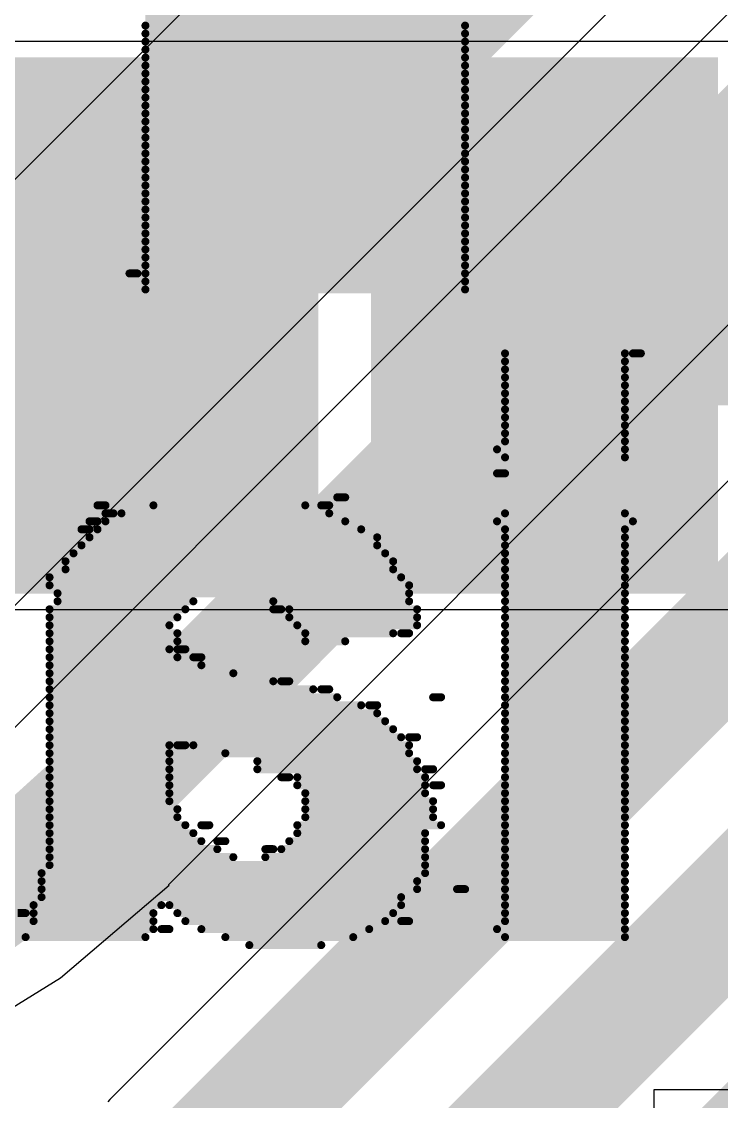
# Model space of a CAD drawing. Header units: inches. Extents: x -5 to 426, y -53 to 116.
# Drawn here: x 20.699 to 22.923, y -13.071 to -9.64 of the extents above; entities that cross this region are included whole.
import ezdxf

# ---------------------------------------------------------------- set-up
doc = ezdxf.new("R2010")
doc.units = ezdxf.units.IN
for name, color, linetype in [('Board Outline', 216, 'Continuous'), ('Bottom Layer', 5, 'Continuous'), ('Bottom Overlay', 54, 'Continuous'), ('Top Layer', 1, 'Continuous'), ('Top Paste', 8, 'Continuous'), ('Top Solder', 216, 'Continuous')]:
    doc.layers.add(name, color=color, linetype=linetype)

# ---------------------------------------------------------------- blocks, each defined once
blk = doc.blocks.new('38_SMD_M______23')
at = {"layer": 'Top Layer'}
for points in [[(8, -5.91), (9.5, -5.91), (9.5, -6.81), (8, -6.81)], [(8, -7.18), (9.5, -7.18), (9.5, -8.08), (8, -8.08)]]:
    blk.add_hatch(color=1, dxfattribs=at).paths.add_polyline_path(points)
at = {"layer": 'Top Paste'}
for points in [[(8, -5.91), (9.5, -5.91), (9.5, -6.81), (8, -6.81)], [(8, -7.18), (9.5, -7.18), (9.5, -8.08), (8, -8.08)]]:
    blk.add_hatch(color=8, dxfattribs=at).paths.add_polyline_path(points)
at = {"layer": 'Top Solder'}
for points in [[(7.8984, -5.8084), (9.6016, -5.8084), (9.6016, -6.9116), (7.8984, -6.9116)], [(7.8984, -7.0784), (9.6016, -7.0784), (9.6016, -8.1816), (7.8984, -8.1816)]]:
    blk.add_hatch(color=216, dxfattribs=at).paths.add_polyline_path(points)

msp = doc.modelspace()

# ---------------------------------------------------------------- linework, layer by layer
at = {"layer": 'Board Outline', "const_width": 0.254}
msp.add_lwpolyline([(49.7725, 6.3481, -1.144567), (-0.2979, -38.4414)], format="xyb", dxfattribs=at)
at = {"layer": 'Bottom Layer'}
for p, q in [((28.8219, -3.7373), (20.6714, -11.8878)), ((20.6395, -11.534), (28.2915, -3.8821)), ((29.8821, -4.1615), (20.9794, -13.0642)), ((21.1658, -12.3823), (29.3173, -4.2308)), ((22.4817, -8.3368), (19.962, -10.8565)), ((21.1674, -12.3838), (21.1658, -12.3823)), ((20.8223, -12.6785), (21.1674, -12.3838)), ((20.4354, -12.9156), (20.8223, -12.6785)), ((20.9786, -13.065), (20.9723, -13.0719)), ((20.9788, -13.0649), (20.9786, -13.065)), ((20.9791, -13.0647), (20.9788, -13.0649)), ((20.9788, -13.0649), (20.9788, -13.0649)), ((20.9794, -13.0642), (20.9791, -13.0647))]:
    msp.add_line(p, q, dxfattribs=at)
for points, const_width in [([(20.3008, -11.1952), (27.9527, -3.5433)], 0.635), ([(20.9186, -12.135), (29.1589, -3.8947)], 0.381), ([(21.2267, -13.3114), (30.3345, -4.2036)], 0.381), ([(20.0917, -15.3242), (30.4822, -4.9336)], 0.381), ([(19.8879, -16.3343), (30.3798, -5.8424)], 0.381)]:
    msp.add_lwpolyline(points, dxfattribs=dict(at, const_width=const_width))
at = {"layer": 'Bottom Layer', "const_width": 0.381}
msp.add_lwpolyline([(20.9186, -12.135, -0.198912), (19.1226, -12.879)], format="xyb", dxfattribs=at)
at = {"layer": 'Bottom Layer', "const_width": 0.1905}
msp.add_lwpolyline([(20.8234, -12.135, 1), (21.0139, -12.135, 1)], format="xyb", close=True, dxfattribs=at)
msp.add_lwpolyline([(20.8234, -12.135, 1), (21.0139, -12.135, 1)], format="xyb", close=True, dxfattribs=at)
at = {"layer": 'Bottom Overlay', "const_width": 0.0254}
for points in [[(21.0923, -9.6278), (22.1083, -9.6278)], [(21.0923, -9.6532), (22.1083, -9.6532)], [(21.0923, -9.6786), (22.1083, -9.6786)], [(21.0923, -9.704), (22.1083, -9.704)], [(21.0923, -9.7294), (22.1083, -9.7294)], [(21.0923, -9.7548), (22.1083, -9.7548)], [(21.0923, -9.7802), (22.1083, -9.7802)], [(21.0923, -9.8056), (22.1083, -9.8056)], [(21.0923, -9.831), (22.1083, -9.831)], [(21.0923, -9.8564), (22.1083, -9.8564)], [(21.0923, -9.8818), (22.1083, -9.8818)], [(21.0923, -9.9072), (22.1083, -9.9072)], [(21.0923, -9.9326), (22.1083, -9.9326)], [(21.0923, -9.958), (22.1083, -9.958)], [(21.0923, -9.9834), (22.1083, -9.9834)], [(21.0923, -10.0088), (22.1083, -10.0088)], [(21.0923, -10.0342), (22.1083, -10.0342)], [(21.0923, -10.0596), (22.1083, -10.0596)], [(21.0923, -10.085), (22.1083, -10.085)], [(21.0923, -10.1104), (22.1083, -10.1104)], [(21.0923, -10.1358), (22.1083, -10.1358)], [(21.0923, -10.1612), (22.1083, -10.1612)], [(21.0923, -10.1866), (22.1083, -10.1866)], [(21.0923, -10.212), (22.1083, -10.212)], [(21.0923, -10.2374), (22.1083, -10.2374)], [(21.0923, -10.2628), (22.1083, -10.2628)], [(21.0923, -10.2882), (22.1083, -10.2882)], [(21.0923, -10.3136), (22.1083, -10.3136)], [(21.0923, -10.339), (22.1083, -10.339)], [(21.0923, -10.3644), (22.1083, -10.3644)], [(21.0923, -10.3898), (22.1083, -10.3898)], [(21.0923, -10.4152), (22.1083, -10.4152)], [(21.0415, -10.4406), (21.0669, -10.4406)], [(21.0923, -10.4406), (22.1083, -10.4406)], [(21.0923, -10.466), (22.1083, -10.466)], [(21.0923, -10.4914), (22.1083, -10.4914)], [(22.2353, -10.6946), (22.6163, -10.6946)], [(22.6417, -10.6946), (22.6671, -10.6946)], [(22.2353, -10.72), (22.6163, -10.72)], [(22.2353, -10.7454), (22.6163, -10.7454)], [(22.2353, -10.7708), (22.6163, -10.7708)], [(22.2353, -10.7962), (22.6163, -10.7962)], [(22.2353, -10.8216), (22.6163, -10.8216)], [(22.2353, -10.847), (22.6163, -10.847)], [(22.2353, -10.8724), (22.6163, -10.8724)], [(22.2353, -10.8978), (22.6163, -10.8978)], [(22.2353, -10.9232), (22.6163, -10.9232)], [(22.2353, -10.9486), (22.6163, -10.9486)], [(22.2353, -10.974), (22.6163, -10.974)], [(22.2099, -10.9994), (22.6163, -10.9994)], [(22.2353, -11.0248), (22.6163, -11.0248)], [(22.2099, -11.0756), (22.2353, -11.0756)], [(21.7019, -11.1518), (21.7273, -11.1518)], [(20.9399, -11.1772), (20.9653, -11.1772)], [(21.1177, -11.1772), (21.6003, -11.1772)], [(21.6511, -11.1772), (21.6765, -11.1772)], [(20.9145, -11.228), (20.9399, -11.228)], [(20.9653, -11.2026), (20.9907, -11.2026)], [(20.9653, -11.228), (21.7273, -11.228)], [(21.0161, -11.2026), (21.6765, -11.2026)], [(22.2099, -11.228), (22.6417, -11.228)], [(22.2353, -11.2026), (22.6163, -11.2026)], [(20.8891, -11.2534), (20.9145, -11.2534)], [(20.9399, -11.2534), (21.7781, -11.2534)], [(22.2353, -11.2534), (22.6163, -11.2534)], [(20.9145, -11.2788), (21.8289, -11.2788)], [(22.2353, -11.2788), (22.6163, -11.2788)], [(20.8637, -11.3296), (21.8543, -11.3296)], [(20.8891, -11.3042), (21.8289, -11.3042)], [(22.2353, -11.3042), (22.6163, -11.3042)], [(22.2353, -11.3296), (22.6163, -11.3296)], [(20.8383, -11.355), (21.8797, -11.355)], [(22.2353, -11.355), (22.6163, -11.355)], [(20.8383, -11.3804), (21.8797, -11.3804)], [(22.2353, -11.3804), (22.6163, -11.3804)], [(20.7875, -11.4058), (21.9051, -11.4058)], [(20.7875, -11.4312), (21.9305, -11.4312)], [(22.2353, -11.4058), (22.6163, -11.4058)], [(22.2353, -11.4312), (22.6163, -11.4312)], [(20.8129, -11.4566), (21.9305, -11.4566)], [(22.2353, -11.4566), (22.6163, -11.4566)], [(20.8129, -11.482), (21.2447, -11.482)], [(21.4987, -11.482), (21.9305, -11.482)], [(22.2353, -11.482), (22.6163, -11.482)], [(20.7875, -11.5074), (21.2193, -11.5074)], [(20.7875, -11.5328), (21.1939, -11.5328)], [(21.4987, -11.5074), (21.5241, -11.5074)], [(21.5495, -11.5074), (21.9559, -11.5074)], [(21.5495, -11.5328), (21.9559, -11.5328)], [(22.2353, -11.5074), (22.6163, -11.5074)], [(22.2353, -11.5328), (22.6163, -11.5328)], [(20.7875, -11.5582), (21.1685, -11.5582)], [(21.5749, -11.5582), (21.9559, -11.5582)], [(22.2353, -11.5582), (22.6163, -11.5582)], [(20.7875, -11.5836), (21.1939, -11.5836)], [(21.6003, -11.5836), (21.8797, -11.5836)], [(21.9051, -11.5836), (21.9305, -11.5836)], [(22.2353, -11.5836), (22.6163, -11.5836)], [(20.7875, -11.609), (21.1939, -11.609)], [(20.7875, -11.6344), (21.1685, -11.6344)], [(21.1939, -11.6344), (21.2193, -11.6344)], [(21.6003, -11.609), (21.7273, -11.609)], [(22.2353, -11.609), (22.6163, -11.609)], [(22.2353, -11.6344), (22.6163, -11.6344)], [(20.7875, -11.6598), (21.1939, -11.6598)], [(21.2447, -11.6598), (21.2701, -11.6598)], [(22.2353, -11.6598), (22.6163, -11.6598)], [(20.7875, -11.6852), (21.2701, -11.6852)], [(22.2353, -11.6852), (22.6163, -11.6852)], [(20.7875, -11.7106), (21.3717, -11.7106)], [(20.7875, -11.736), (21.4987, -11.736)], [(21.5241, -11.736), (21.5495, -11.736)], [(22.2353, -11.7106), (22.6163, -11.7106)], [(22.2353, -11.736), (22.6163, -11.736)], [(20.7875, -11.7614), (21.6257, -11.7614)], [(21.6511, -11.7614), (21.6765, -11.7614)], [(22.2353, -11.7614), (22.6163, -11.7614)], [(20.7875, -11.7868), (21.7019, -11.7868)], [(20.7875, -11.8122), (21.7781, -11.8122)], [(21.8035, -11.8122), (21.8289, -11.8122)], [(22.0067, -11.7868), (22.0321, -11.7868)], [(22.2353, -11.7868), (22.6163, -11.7868)], [(22.2353, -11.8122), (22.6163, -11.8122)], [(20.7875, -11.8376), (21.8289, -11.8376)], [(22.2353, -11.8376), (22.6163, -11.8376)], [(20.7875, -11.863), (21.8543, -11.863)], [(22.2353, -11.863), (22.6163, -11.863)], [(20.7875, -11.8884), (21.8797, -11.8884)], [(20.7875, -11.9138), (21.9051, -11.9138)], [(21.9305, -11.9138), (21.9559, -11.9138)], [(22.2353, -11.8884), (22.6163, -11.8884)], [(22.2353, -11.9138), (22.6163, -11.9138)], [(20.7875, -11.9392), (21.1685, -11.9392)], [(21.1939, -11.9392), (21.2193, -11.9392)], [(21.2447, -11.9392), (21.9305, -11.9392)], [(22.2353, -11.9392), (22.6163, -11.9392)], [(20.7875, -11.9646), (21.1685, -11.9646)], [(21.3463, -11.9646), (21.9305, -11.9646)], [(22.2353, -11.9646), (22.6163, -11.9646)], [(20.7875, -11.99), (21.1685, -11.99)], [(20.7875, -12.0154), (21.1685, -12.0154)], [(21.4479, -11.99), (21.9559, -11.99)], [(21.4479, -12.0154), (21.9559, -12.0154)], [(21.9813, -12.0154), (22.0067, -12.0154)], [(22.2353, -11.99), (22.6163, -11.99)], [(22.2353, -12.0154), (22.6163, -12.0154)], [(20.7875, -12.0408), (21.1685, -12.0408)], [(21.5241, -12.0408), (21.5495, -12.0408)], [(21.5749, -12.0408), (21.9813, -12.0408)], [(22.2353, -12.0408), (22.6163, -12.0408)], [(20.7875, -12.0662), (21.1685, -12.0662)], [(21.5749, -12.0662), (21.9813, -12.0662)], [(22.0067, -12.0662), (22.0321, -12.0662)], [(22.2353, -12.0662), (22.6163, -12.0662)], [(20.7875, -12.0916), (21.1685, -12.0916)], [(20.7875, -12.117), (21.1685, -12.117)], [(21.6003, -12.0916), (21.9813, -12.0916)], [(21.6003, -12.117), (22.0067, -12.117)], [(22.2353, -12.0916), (22.6163, -12.0916)], [(22.2353, -12.117), (22.6163, -12.117)], [(20.7875, -12.1424), (21.1939, -12.1424)], [(21.6003, -12.1424), (22.0067, -12.1424)], [(22.2353, -12.1424), (22.6163, -12.1424)], [(20.7875, -12.1678), (21.1939, -12.1678)], [(21.6003, -12.1678), (22.0067, -12.1678)], [(22.2353, -12.1678), (22.6163, -12.1678)], [(20.7875, -12.1932), (21.2193, -12.1932)], [(20.7875, -12.2186), (21.2447, -12.2186)], [(21.2701, -12.1932), (21.2955, -12.1932)], [(21.5749, -12.1932), (22.0321, -12.1932)], [(21.5749, -12.2186), (21.9813, -12.2186)], [(22.2353, -12.1932), (22.6163, -12.1932)], [(22.2353, -12.2186), (22.6163, -12.2186)], [(20.7875, -12.244), (21.2701, -12.244)], [(21.3209, -12.244), (21.3463, -12.244)], [(21.5495, -12.244), (21.9813, -12.244)], [(22.2353, -12.244), (22.6163, -12.244)], [(20.7875, -12.2694), (21.3209, -12.2694)], [(21.4733, -12.2694), (21.4987, -12.2694)], [(21.5241, -12.2694), (21.9813, -12.2694)], [(22.2353, -12.2694), (22.6163, -12.2694)], [(20.7875, -12.2948), (21.3717, -12.2948)], [(20.7875, -12.3202), (21.9813, -12.3202)], [(21.4733, -12.2948), (21.9813, -12.2948)], [(22.2353, -12.2948), (22.6163, -12.2948)], [(22.2353, -12.3202), (22.6163, -12.3202)], [(20.7621, -12.3456), (21.9813, -12.3456)], [(22.2353, -12.3456), (22.6163, -12.3456)], [(20.7621, -12.371), (21.9559, -12.371)], [(22.2353, -12.371), (22.6163, -12.371)], [(20.7621, -12.3964), (21.9559, -12.3964)], [(20.7621, -12.4218), (21.9051, -12.4218)], [(22.0829, -12.3964), (22.1083, -12.3964)], [(22.2353, -12.3964), (22.6163, -12.3964)], [(22.2353, -12.4218), (22.6163, -12.4218)], [(20.7367, -12.4472), (21.1431, -12.4472)], [(21.1685, -12.4472), (21.9051, -12.4472)], [(22.2353, -12.4472), (22.6163, -12.4472)], [(20.6859, -12.4726), (20.7113, -12.4726)], [(20.7367, -12.4726), (21.1177, -12.4726)], [(20.7367, -12.498), (21.1177, -12.498)], [(21.1939, -12.4726), (21.8797, -12.4726)], [(21.2193, -12.498), (21.8543, -12.498)], [(21.9051, -12.498), (21.9305, -12.498)], [(22.2353, -12.4726), (22.6163, -12.4726)], [(22.2353, -12.498), (22.6163, -12.498)], [(20.6859, -12.5234), (21.1177, -12.5234)], [(21.1431, -12.5234), (21.1685, -12.5234)], [(21.2701, -12.5234), (21.8035, -12.5234)], [(22.2099, -12.5234), (22.6163, -12.5234)], [(20.7113, -12.5488), (21.0923, -12.5488)], [(21.3463, -12.5488), (21.7527, -12.5488)], [(22.2353, -12.5488), (22.6163, -12.5488)], [(21.4225, -12.5742), (21.6511, -12.5742)]]:
    msp.add_lwpolyline(points, dxfattribs=at)
at = {"layer": 'Bottom Overlay', "const_width": 0.0127}
for points in [[(21.0859, -9.6532, 1), (21.0986, -9.6532, 1)], [(21.0859, -9.6786, 1), (21.0986, -9.6786, 1)], [(22.1019, -9.6532, 1), (22.1146, -9.6532, 1)], [(22.1019, -9.6786, 1), (22.1146, -9.6786, 1)], [(21.0859, -9.704, 1), (21.0986, -9.704, 1)], [(22.1019, -9.704, 1), (22.1146, -9.704, 1)], [(21.0859, -9.7294, 1), (21.0986, -9.7294, 1)], [(22.1019, -9.7294, 1), (22.1146, -9.7294, 1)], [(21.0859, -9.7548, 1), (21.0986, -9.7548, 1)], [(21.0859, -9.7802, 1), (21.0986, -9.7802, 1)], [(22.1019, -9.7548, 1), (22.1146, -9.7548, 1)], [(22.1019, -9.7802, 1), (22.1146, -9.7802, 1)], [(21.0859, -9.8056, 1), (21.0986, -9.8056, 1)], [(22.1019, -9.8056, 1), (22.1146, -9.8056, 1)], [(21.0859, -9.831, 1), (21.0986, -9.831, 1)], [(21.0859, -9.8564, 1), (21.0986, -9.8564, 1)], [(22.1019, -9.831, 1), (22.1146, -9.831, 1)], [(22.1019, -9.8564, 1), (22.1146, -9.8564, 1)], [(21.0859, -9.8818, 1), (21.0986, -9.8818, 1)], [(22.1019, -9.8818, 1), (22.1146, -9.8818, 1)], [(21.0859, -9.9072, 1), (21.0986, -9.9072, 1)], [(22.1019, -9.9072, 1), (22.1146, -9.9072, 1)], [(21.0859, -9.9326, 1), (21.0986, -9.9326, 1)], [(21.0859, -9.958, 1), (21.0986, -9.958, 1)], [(22.1019, -9.9326, 1), (22.1146, -9.9326, 1)], [(22.1019, -9.958, 1), (22.1146, -9.958, 1)], [(21.0859, -9.9834, 1), (21.0986, -9.9834, 1)], [(22.1019, -9.9834, 1), (22.1146, -9.9834, 1)], [(21.0859, -10.0088, 1), (21.0986, -10.0088, 1)], [(22.1019, -10.0088, 1), (22.1146, -10.0088, 1)], [(21.0859, -10.0342, 1), (21.0986, -10.0342, 1)], [(21.0859, -10.0596, 1), (21.0986, -10.0596, 1)], [(22.1019, -10.0342, 1), (22.1146, -10.0342, 1)], [(22.1019, -10.0596, 1), (22.1146, -10.0596, 1)], [(21.0859, -10.085, 1), (21.0986, -10.085, 1)], [(22.1019, -10.085, 1), (22.1146, -10.085, 1)], [(21.0859, -10.1104, 1), (21.0986, -10.1104, 1)], [(22.1019, -10.1104, 1), (22.1146, -10.1104, 1)], [(21.0859, -10.1358, 1), (21.0986, -10.1358, 1)], [(21.0859, -10.1612, 1), (21.0986, -10.1612, 1)], [(22.1019, -10.1358, 1), (22.1146, -10.1358, 1)], [(22.1019, -10.1612, 1), (22.1146, -10.1612, 1)], [(21.0859, -10.1866, 1), (21.0986, -10.1866, 1)], [(22.1019, -10.1866, 1), (22.1146, -10.1866, 1)], [(21.0859, -10.212, 1), (21.0986, -10.212, 1)], [(22.1019, -10.212, 1), (22.1146, -10.212, 1)], [(21.0859, -10.2374, 1), (21.0986, -10.2374, 1)], [(21.0859, -10.2628, 1), (21.0986, -10.2628, 1)], [(22.1019, -10.2374, 1), (22.1146, -10.2374, 1)], [(22.1019, -10.2628, 1), (22.1146, -10.2628, 1)], [(21.0859, -10.2882, 1), (21.0986, -10.2882, 1)], [(22.1019, -10.2882, 1), (22.1146, -10.2882, 1)], [(21.0859, -10.3136, 1), (21.0986, -10.3136, 1)], [(22.1019, -10.3136, 1), (22.1146, -10.3136, 1)], [(21.0859, -10.339, 1), (21.0986, -10.339, 1)], [(21.0859, -10.3644, 1), (21.0986, -10.3644, 1)], [(22.1019, -10.339, 1), (22.1146, -10.339, 1)], [(22.1019, -10.3644, 1), (22.1146, -10.3644, 1)], [(21.0859, -10.3898, 1), (21.0986, -10.3898, 1)], [(22.1019, -10.3898, 1), (22.1146, -10.3898, 1)], [(21.0859, -10.4152, 1), (21.0986, -10.4152, 1)], [(22.1019, -10.4152, 1), (22.1146, -10.4152, 1)], [(21.0351, -10.4406, 1), (21.0478, -10.4406, 1)], [(21.0605, -10.4406, 1), (21.0732, -10.4406, 1)], [(21.0859, -10.4406, 1), (21.0986, -10.4406, 1)], [(21.0859, -10.466, 1), (21.0986, -10.466, 1)], [(22.1019, -10.4406, 1), (22.1146, -10.4406, 1)], [(22.1019, -10.466, 1), (22.1146, -10.466, 1)], [(21.0859, -10.4914, 1), (21.0986, -10.4914, 1)], [(22.1019, -10.4914, 1), (22.1146, -10.4914, 1)], [(22.2289, -10.6946, 1), (22.2416, -10.6946, 1)], [(22.6099, -10.6946, 1), (22.6226, -10.6946, 1)], [(22.6353, -10.6946, 1), (22.648, -10.6946, 1)], [(22.6607, -10.6946, 1), (22.6734, -10.6946, 1)], [(22.2289, -10.72, 1), (22.2416, -10.72, 1)], [(22.2289, -10.7454, 1), (22.2416, -10.7454, 1)], [(22.6099, -10.72, 1), (22.6226, -10.72, 1)], [(22.6099, -10.7454, 1), (22.6226, -10.7454, 1)], [(22.2289, -10.7708, 1), (22.2416, -10.7708, 1)], [(22.6099, -10.7708, 1), (22.6226, -10.7708, 1)], [(22.2289, -10.7962, 1), (22.2416, -10.7962, 1)], [(22.6099, -10.7962, 1), (22.6226, -10.7962, 1)], [(22.2289, -10.8216, 1), (22.2416, -10.8216, 1)], [(22.2289, -10.847, 1), (22.2416, -10.847, 1)], [(22.6099, -10.8216, 1), (22.6226, -10.8216, 1)], [(22.6099, -10.847, 1), (22.6226, -10.847, 1)], [(22.2289, -10.8724, 1), (22.2416, -10.8724, 1)], [(22.6099, -10.8724, 1), (22.6226, -10.8724, 1)], [(22.2289, -10.8978, 1), (22.2416, -10.8978, 1)], [(22.6099, -10.8978, 1), (22.6226, -10.8978, 1)], [(22.2289, -10.9232, 1), (22.2416, -10.9232, 1)], [(22.2289, -10.9486, 1), (22.2416, -10.9486, 1)], [(22.6099, -10.9232, 1), (22.6226, -10.9232, 1)], [(22.6099, -10.9486, 1), (22.6226, -10.9486, 1)], [(22.2289, -10.974, 1), (22.2416, -10.974, 1)], [(22.6099, -10.974, 1), (22.6226, -10.974, 1)], [(22.2035, -10.9994, 1), (22.2162, -10.9994, 1)], [(22.6099, -10.9994, 1), (22.6226, -10.9994, 1)], [(22.2289, -11.0248, 1), (22.2416, -11.0248, 1)], [(22.6099, -11.0248, 1), (22.6226, -11.0248, 1)], [(22.2035, -11.0756, 1), (22.2162, -11.0756, 1)], [(22.2289, -11.0756, 1), (22.2416, -11.0756, 1)], [(21.6955, -11.1518, 1), (21.7082, -11.1518, 1)], [(21.7209, -11.1518, 1), (21.7336, -11.1518, 1)], [(20.9335, -11.1772, 1), (20.9462, -11.1772, 1)], [(20.9589, -11.1772, 1), (20.9716, -11.1772, 1)], [(21.1113, -11.1772, 1), (21.124, -11.1772, 1)], [(21.5939, -11.1772, 1), (21.6066, -11.1772, 1)], [(21.6447, -11.1772, 1), (21.6574, -11.1772, 1)], [(21.6701, -11.1772, 1), (21.6828, -11.1772, 1)], [(20.9081, -11.228, 1), (20.9208, -11.228, 1)], [(20.9335, -11.228, 1), (20.9462, -11.228, 1)], [(20.9589, -11.2026, 1), (20.9716, -11.2026, 1)], [(20.9589, -11.228, 1), (20.9716, -11.228, 1)], [(20.9843, -11.2026, 1), (20.997, -11.2026, 1)], [(21.0097, -11.2026, 1), (21.0224, -11.2026, 1)], [(21.6701, -11.2026, 1), (21.6828, -11.2026, 1)], [(21.7209, -11.228, 1), (21.7336, -11.228, 1)], [(22.2035, -11.228, 1), (22.2162, -11.228, 1)], [(22.2289, -11.2026, 1), (22.2416, -11.2026, 1)], [(22.6099, -11.2026, 1), (22.6226, -11.2026, 1)], [(22.6353, -11.228, 1), (22.648, -11.228, 1)], [(20.8827, -11.2534, 1), (20.8954, -11.2534, 1)], [(20.9081, -11.2534, 1), (20.9208, -11.2534, 1)], [(20.9335, -11.2534, 1), (20.9462, -11.2534, 1)], [(21.7717, -11.2534, 1), (21.7844, -11.2534, 1)], [(22.2289, -11.2534, 1), (22.2416, -11.2534, 1)], [(22.6099, -11.2534, 1), (22.6226, -11.2534, 1)], [(20.9081, -11.2788, 1), (20.9208, -11.2788, 1)], [(21.8225, -11.2788, 1), (21.8352, -11.2788, 1)], [(22.2289, -11.2788, 1), (22.2416, -11.2788, 1)], [(22.6099, -11.2788, 1), (22.6226, -11.2788, 1)], [(20.8573, -11.3296, 1), (20.87, -11.3296, 1)], [(20.8827, -11.3042, 1), (20.8954, -11.3042, 1)], [(21.8225, -11.3042, 1), (21.8352, -11.3042, 1)], [(21.8479, -11.3296, 1), (21.8606, -11.3296, 1)], [(22.2289, -11.3042, 1), (22.2416, -11.3042, 1)], [(22.2289, -11.3296, 1), (22.2416, -11.3296, 1)], [(22.6099, -11.3042, 1), (22.6226, -11.3042, 1)], [(22.6099, -11.3296, 1), (22.6226, -11.3296, 1)], [(20.8319, -11.355, 1), (20.8446, -11.355, 1)], [(21.8733, -11.355, 1), (21.886, -11.355, 1)], [(22.2289, -11.355, 1), (22.2416, -11.355, 1)], [(22.6099, -11.355, 1), (22.6226, -11.355, 1)], [(20.8319, -11.3804, 1), (20.8446, -11.3804, 1)], [(21.8733, -11.3804, 1), (21.886, -11.3804, 1)], [(22.2289, -11.3804, 1), (22.2416, -11.3804, 1)], [(22.6099, -11.3804, 1), (22.6226, -11.3804, 1)], [(20.7811, -11.4058, 1), (20.7938, -11.4058, 1)], [(20.7811, -11.4312, 1), (20.7938, -11.4312, 1)], [(21.8987, -11.4058, 1), (21.9114, -11.4058, 1)], [(21.9241, -11.4312, 1), (21.9368, -11.4312, 1)], [(22.2289, -11.4058, 1), (22.2416, -11.4058, 1)], [(22.2289, -11.4312, 1), (22.2416, -11.4312, 1)], [(22.6099, -11.4058, 1), (22.6226, -11.4058, 1)], [(22.6099, -11.4312, 1), (22.6226, -11.4312, 1)], [(20.8065, -11.4566, 1), (20.8192, -11.4566, 1)], [(21.9241, -11.4566, 1), (21.9368, -11.4566, 1)], [(22.2289, -11.4566, 1), (22.2416, -11.4566, 1)], [(22.6099, -11.4566, 1), (22.6226, -11.4566, 1)], [(20.8065, -11.482, 1), (20.8192, -11.482, 1)], [(21.2383, -11.482, 1), (21.251, -11.482, 1)], [(21.4923, -11.482, 1), (21.505, -11.482, 1)], [(21.9241, -11.482, 1), (21.9368, -11.482, 1)], [(22.2289, -11.482, 1), (22.2416, -11.482, 1)], [(22.6099, -11.482, 1), (22.6226, -11.482, 1)], [(20.7811, -11.5074, 1), (20.7938, -11.5074, 1)], [(20.7811, -11.5328, 1), (20.7938, -11.5328, 1)], [(21.1875, -11.5328, 1), (21.2002, -11.5328, 1)], [(21.2129, -11.5074, 1), (21.2256, -11.5074, 1)], [(21.4923, -11.5074, 1), (21.505, -11.5074, 1)], [(21.5177, -11.5074, 1), (21.5304, -11.5074, 1)], [(21.5431, -11.5074, 1), (21.5558, -11.5074, 1)], [(21.5431, -11.5328, 1), (21.5558, -11.5328, 1)], [(21.9495, -11.5074, 1), (21.9622, -11.5074, 1)], [(21.9495, -11.5328, 1), (21.9622, -11.5328, 1)], [(22.2289, -11.5074, 1), (22.2416, -11.5074, 1)], [(22.2289, -11.5328, 1), (22.2416, -11.5328, 1)], [(22.6099, -11.5074, 1), (22.6226, -11.5074, 1)], [(22.6099, -11.5328, 1), (22.6226, -11.5328, 1)], [(20.7811, -11.5582, 1), (20.7938, -11.5582, 1)], [(21.1621, -11.5582, 1), (21.1748, -11.5582, 1)], [(21.5685, -11.5582, 1), (21.5812, -11.5582, 1)], [(21.9495, -11.5582, 1), (21.9622, -11.5582, 1)], [(22.2289, -11.5582, 1), (22.2416, -11.5582, 1)], [(22.6099, -11.5582, 1), (22.6226, -11.5582, 1)], [(20.7811, -11.5836, 1), (20.7938, -11.5836, 1)], [(21.1875, -11.5836, 1), (21.2002, -11.5836, 1)], [(21.5939, -11.5836, 1), (21.6066, -11.5836, 1)], [(21.8733, -11.5836, 1), (21.886, -11.5836, 1)], [(21.8987, -11.5836, 1), (21.9114, -11.5836, 1)], [(21.9241, -11.5836, 1), (21.9368, -11.5836, 1)], [(22.2289, -11.5836, 1), (22.2416, -11.5836, 1)], [(22.6099, -11.5836, 1), (22.6226, -11.5836, 1)], [(20.7811, -11.609, 1), (20.7938, -11.609, 1)], [(20.7811, -11.6344, 1), (20.7938, -11.6344, 1)], [(21.1621, -11.6344, 1), (21.1748, -11.6344, 1)], [(21.1875, -11.609, 1), (21.2002, -11.609, 1)], [(21.1875, -11.6344, 1), (21.2002, -11.6344, 1)], [(21.2129, -11.6344, 1), (21.2256, -11.6344, 1)], [(21.5939, -11.609, 1), (21.6066, -11.609, 1)], [(21.7209, -11.609, 1), (21.7336, -11.609, 1)], [(22.2289, -11.609, 1), (22.2416, -11.609, 1)], [(22.2289, -11.6344, 1), (22.2416, -11.6344, 1)], [(22.6099, -11.609, 1), (22.6226, -11.609, 1)], [(22.6099, -11.6344, 1), (22.6226, -11.6344, 1)], [(20.7811, -11.6598, 1), (20.7938, -11.6598, 1)], [(21.1875, -11.6598, 1), (21.2002, -11.6598, 1)], [(21.2383, -11.6598, 1), (21.251, -11.6598, 1)], [(21.2637, -11.6598, 1), (21.2764, -11.6598, 1)], [(22.2289, -11.6598, 1), (22.2416, -11.6598, 1)], [(22.6099, -11.6598, 1), (22.6226, -11.6598, 1)], [(20.7811, -11.6852, 1), (20.7938, -11.6852, 1)], [(21.2637, -11.6852, 1), (21.2764, -11.6852, 1)], [(22.2289, -11.6852, 1), (22.2416, -11.6852, 1)], [(22.6099, -11.6852, 1), (22.6226, -11.6852, 1)], [(20.7811, -11.7106, 1), (20.7938, -11.7106, 1)], [(20.7811, -11.736, 1), (20.7938, -11.736, 1)], [(21.3653, -11.7106, 1), (21.378, -11.7106, 1)], [(21.4923, -11.736, 1), (21.505, -11.736, 1)], [(21.5177, -11.736, 1), (21.5304, -11.736, 1)], [(21.5431, -11.736, 1), (21.5558, -11.736, 1)], [(22.2289, -11.7106, 1), (22.2416, -11.7106, 1)], [(22.2289, -11.736, 1), (22.2416, -11.736, 1)], [(22.6099, -11.7106, 1), (22.6226, -11.7106, 1)], [(22.6099, -11.736, 1), (22.6226, -11.736, 1)], [(20.7811, -11.7614, 1), (20.7938, -11.7614, 1)], [(21.6193, -11.7614, 1), (21.632, -11.7614, 1)], [(21.6447, -11.7614, 1), (21.6574, -11.7614, 1)], [(21.6701, -11.7614, 1), (21.6828, -11.7614, 1)], [(22.2289, -11.7614, 1), (22.2416, -11.7614, 1)], [(22.6099, -11.7614, 1), (22.6226, -11.7614, 1)], [(20.7811, -11.7868, 1), (20.7938, -11.7868, 1)], [(20.7811, -11.8122, 1), (20.7938, -11.8122, 1)], [(21.6955, -11.7868, 1), (21.7082, -11.7868, 1)], [(21.7717, -11.8122, 1), (21.7844, -11.8122, 1)], [(21.7971, -11.8122, 1), (21.8098, -11.8122, 1)], [(21.8225, -11.8122, 1), (21.8352, -11.8122, 1)], [(22.0003, -11.7868, 1), (22.013, -11.7868, 1)], [(22.0257, -11.7868, 1), (22.0384, -11.7868, 1)], [(22.2289, -11.7868, 1), (22.2416, -11.7868, 1)], [(22.2289, -11.8122, 1), (22.2416, -11.8122, 1)], [(22.6099, -11.7868, 1), (22.6226, -11.7868, 1)], [(22.6099, -11.8122, 1), (22.6226, -11.8122, 1)], [(20.7811, -11.8376, 1), (20.7938, -11.8376, 1)], [(21.8225, -11.8376, 1), (21.8352, -11.8376, 1)], [(22.2289, -11.8376, 1), (22.2416, -11.8376, 1)], [(22.6099, -11.8376, 1), (22.6226, -11.8376, 1)], [(20.7811, -11.863, 1), (20.7938, -11.863, 1)], [(21.8479, -11.863, 1), (21.8606, -11.863, 1)], [(22.2289, -11.863, 1), (22.2416, -11.863, 1)], [(22.6099, -11.863, 1), (22.6226, -11.863, 1)], [(20.7811, -11.8884, 1), (20.7938, -11.8884, 1)], [(20.7811, -11.9138, 1), (20.7938, -11.9138, 1)], [(21.8733, -11.8884, 1), (21.886, -11.8884, 1)], [(21.8987, -11.9138, 1), (21.9114, -11.9138, 1)], [(21.9241, -11.9138, 1), (21.9368, -11.9138, 1)], [(21.9495, -11.9138, 1), (21.9622, -11.9138, 1)], [(22.2289, -11.8884, 1), (22.2416, -11.8884, 1)], [(22.2289, -11.9138, 1), (22.2416, -11.9138, 1)], [(22.6099, -11.8884, 1), (22.6226, -11.8884, 1)], [(22.6099, -11.9138, 1), (22.6226, -11.9138, 1)], [(20.7811, -11.9392, 1), (20.7938, -11.9392, 1)], [(21.1621, -11.9392, 1), (21.1748, -11.9392, 1)], [(21.1875, -11.9392, 1), (21.2002, -11.9392, 1)], [(21.2129, -11.9392, 1), (21.2256, -11.9392, 1)], [(21.2383, -11.9392, 1), (21.251, -11.9392, 1)], [(21.9241, -11.9392, 1), (21.9368, -11.9392, 1)], [(22.2289, -11.9392, 1), (22.2416, -11.9392, 1)], [(22.6099, -11.9392, 1), (22.6226, -11.9392, 1)], [(20.7811, -11.9646, 1), (20.7938, -11.9646, 1)], [(21.1621, -11.9646, 1), (21.1748, -11.9646, 1)], [(21.3399, -11.9646, 1), (21.3526, -11.9646, 1)], [(21.9241, -11.9646, 1), (21.9368, -11.9646, 1)], [(22.2289, -11.9646, 1), (22.2416, -11.9646, 1)], [(22.6099, -11.9646, 1), (22.6226, -11.9646, 1)], [(20.7811, -11.99, 1), (20.7938, -11.99, 1)], [(20.7811, -12.0154, 1), (20.7938, -12.0154, 1)], [(21.1621, -11.99, 1), (21.1748, -11.99, 1)], [(21.1621, -12.0154, 1), (21.1748, -12.0154, 1)], [(21.4415, -11.99, 1), (21.4542, -11.99, 1)], [(21.4415, -12.0154, 1), (21.4542, -12.0154, 1)], [(21.9495, -11.99, 1), (21.9622, -11.99, 1)], [(21.9495, -12.0154, 1), (21.9622, -12.0154, 1)], [(21.9749, -12.0154, 1), (21.9876, -12.0154, 1)], [(22.0003, -12.0154, 1), (22.013, -12.0154, 1)], [(22.2289, -11.99, 1), (22.2416, -11.99, 1)], [(22.2289, -12.0154, 1), (22.2416, -12.0154, 1)], [(22.6099, -11.99, 1), (22.6226, -11.99, 1)], [(22.6099, -12.0154, 1), (22.6226, -12.0154, 1)], [(20.7811, -12.0408, 1), (20.7938, -12.0408, 1)], [(21.1621, -12.0408, 1), (21.1748, -12.0408, 1)], [(21.5177, -12.0408, 1), (21.5304, -12.0408, 1)], [(21.5431, -12.0408, 1), (21.5558, -12.0408, 1)], [(21.5685, -12.0408, 1), (21.5812, -12.0408, 1)], [(21.9749, -12.0408, 1), (21.9876, -12.0408, 1)], [(22.2289, -12.0408, 1), (22.2416, -12.0408, 1)], [(22.6099, -12.0408, 1), (22.6226, -12.0408, 1)], [(20.7811, -12.0662, 1), (20.7938, -12.0662, 1)], [(21.1621, -12.0662, 1), (21.1748, -12.0662, 1)], [(21.5685, -12.0662, 1), (21.5812, -12.0662, 1)], [(21.9749, -12.0662, 1), (21.9876, -12.0662, 1)], [(22.0003, -12.0662, 1), (22.013, -12.0662, 1)], [(22.0257, -12.0662, 1), (22.0384, -12.0662, 1)], [(22.2289, -12.0662, 1), (22.2416, -12.0662, 1)], [(22.6099, -12.0662, 1), (22.6226, -12.0662, 1)], [(20.7811, -12.0916, 1), (20.7938, -12.0916, 1)], [(20.7811, -12.117, 1), (20.7938, -12.117, 1)], [(21.1621, -12.0916, 1), (21.1748, -12.0916, 1)], [(21.1621, -12.117, 1), (21.1748, -12.117, 1)], [(21.5939, -12.0916, 1), (21.6066, -12.0916, 1)], [(21.5939, -12.117, 1), (21.6066, -12.117, 1)], [(21.9749, -12.0916, 1), (21.9876, -12.0916, 1)], [(22.0003, -12.117, 1), (22.013, -12.117, 1)], [(22.2289, -12.0916, 1), (22.2416, -12.0916, 1)], [(22.2289, -12.117, 1), (22.2416, -12.117, 1)], [(22.6099, -12.0916, 1), (22.6226, -12.0916, 1)], [(22.6099, -12.117, 1), (22.6226, -12.117, 1)], [(20.7811, -12.1424, 1), (20.7938, -12.1424, 1)], [(21.1875, -12.1424, 1), (21.2002, -12.1424, 1)], [(21.5939, -12.1424, 1), (21.6066, -12.1424, 1)], [(22.0003, -12.1424, 1), (22.013, -12.1424, 1)], [(22.2289, -12.1424, 1), (22.2416, -12.1424, 1)], [(22.6099, -12.1424, 1), (22.6226, -12.1424, 1)], [(20.7811, -12.1678, 1), (20.7938, -12.1678, 1)], [(21.1875, -12.1678, 1), (21.2002, -12.1678, 1)], [(21.5939, -12.1678, 1), (21.6066, -12.1678, 1)], [(22.0003, -12.1678, 1), (22.013, -12.1678, 1)], [(22.2289, -12.1678, 1), (22.2416, -12.1678, 1)], [(22.6099, -12.1678, 1), (22.6226, -12.1678, 1)], [(20.7811, -12.1932, 1), (20.7938, -12.1932, 1)], [(20.7811, -12.2186, 1), (20.7938, -12.2186, 1)], [(21.2129, -12.1932, 1), (21.2256, -12.1932, 1)], [(21.2383, -12.2186, 1), (21.251, -12.2186, 1)], [(21.2637, -12.1932, 1), (21.2764, -12.1932, 1)], [(21.2891, -12.1932, 1), (21.3018, -12.1932, 1)], [(21.5685, -12.1932, 1), (21.5812, -12.1932, 1)], [(21.5685, -12.2186, 1), (21.5812, -12.2186, 1)], [(21.9749, -12.2186, 1), (21.9876, -12.2186, 1)], [(22.0257, -12.1932, 1), (22.0384, -12.1932, 1)], [(22.2289, -12.1932, 1), (22.2416, -12.1932, 1)], [(22.2289, -12.2186, 1), (22.2416, -12.2186, 1)], [(22.6099, -12.1932, 1), (22.6226, -12.1932, 1)], [(22.6099, -12.2186, 1), (22.6226, -12.2186, 1)], [(20.7811, -12.244, 1), (20.7938, -12.244, 1)], [(21.2637, -12.244, 1), (21.2764, -12.244, 1)], [(21.3145, -12.244, 1), (21.3272, -12.244, 1)], [(21.3399, -12.244, 1), (21.3526, -12.244, 1)], [(21.5431, -12.244, 1), (21.5558, -12.244, 1)], [(21.9749, -12.244, 1), (21.9876, -12.244, 1)], [(22.2289, -12.244, 1), (22.2416, -12.244, 1)], [(22.6099, -12.244, 1), (22.6226, -12.244, 1)], [(20.7811, -12.2694, 1), (20.7938, -12.2694, 1)], [(21.3145, -12.2694, 1), (21.3272, -12.2694, 1)], [(21.4669, -12.2694, 1), (21.4796, -12.2694, 1)], [(21.4923, -12.2694, 1), (21.505, -12.2694, 1)], [(21.5177, -12.2694, 1), (21.5304, -12.2694, 1)], [(21.9749, -12.2694, 1), (21.9876, -12.2694, 1)], [(22.2289, -12.2694, 1), (22.2416, -12.2694, 1)], [(22.6099, -12.2694, 1), (22.6226, -12.2694, 1)], [(20.7811, -12.2948, 1), (20.7938, -12.2948, 1)], [(20.7811, -12.3202, 1), (20.7938, -12.3202, 1)], [(21.3653, -12.2948, 1), (21.378, -12.2948, 1)], [(21.4669, -12.2948, 1), (21.4796, -12.2948, 1)], [(21.9749, -12.2948, 1), (21.9876, -12.2948, 1)], [(21.9749, -12.3202, 1), (21.9876, -12.3202, 1)], [(22.2289, -12.2948, 1), (22.2416, -12.2948, 1)], [(22.2289, -12.3202, 1), (22.2416, -12.3202, 1)], [(22.6099, -12.2948, 1), (22.6226, -12.2948, 1)], [(22.6099, -12.3202, 1), (22.6226, -12.3202, 1)], [(20.7557, -12.3456, 1), (20.7684, -12.3456, 1)], [(21.9749, -12.3456, 1), (21.9876, -12.3456, 1)], [(22.2289, -12.3456, 1), (22.2416, -12.3456, 1)], [(22.6099, -12.3456, 1), (22.6226, -12.3456, 1)], [(20.7557, -12.371, 1), (20.7684, -12.371, 1)], [(21.9495, -12.371, 1), (21.9622, -12.371, 1)], [(22.2289, -12.371, 1), (22.2416, -12.371, 1)], [(22.6099, -12.371, 1), (22.6226, -12.371, 1)], [(20.7557, -12.3964, 1), (20.7684, -12.3964, 1)], [(20.7557, -12.4218, 1), (20.7684, -12.4218, 1)], [(21.8987, -12.4218, 1), (21.9114, -12.4218, 1)], [(21.9495, -12.3964, 1), (21.9622, -12.3964, 1)], [(22.0765, -12.3964, 1), (22.0892, -12.3964, 1)], [(22.1019, -12.3964, 1), (22.1146, -12.3964, 1)], [(22.2289, -12.3964, 1), (22.2416, -12.3964, 1)], [(22.2289, -12.4218, 1), (22.2416, -12.4218, 1)], [(22.6099, -12.3964, 1), (22.6226, -12.3964, 1)], [(22.6099, -12.4218, 1), (22.6226, -12.4218, 1)], [(20.7303, -12.4472, 1), (20.743, -12.4472, 1)], [(21.1367, -12.4472, 1), (21.1494, -12.4472, 1)], [(21.1621, -12.4472, 1), (21.1748, -12.4472, 1)], [(21.8987, -12.4472, 1), (21.9114, -12.4472, 1)], [(22.2289, -12.4472, 1), (22.2416, -12.4472, 1)], [(22.6099, -12.4472, 1), (22.6226, -12.4472, 1)], [(20.7049, -12.4726, 1), (20.7176, -12.4726, 1)], [(20.7303, -12.4726, 1), (20.743, -12.4726, 1)], [(20.7303, -12.498, 1), (20.743, -12.498, 1)], [(21.1113, -12.4726, 1), (21.124, -12.4726, 1)], [(21.1113, -12.498, 1), (21.124, -12.498, 1)], [(21.1875, -12.4726, 1), (21.2002, -12.4726, 1)], [(21.2129, -12.498, 1), (21.2256, -12.498, 1)], [(21.8479, -12.498, 1), (21.8606, -12.498, 1)], [(21.8733, -12.4726, 1), (21.886, -12.4726, 1)], [(21.8987, -12.498, 1), (21.9114, -12.498, 1)], [(21.9241, -12.498, 1), (21.9368, -12.498, 1)], [(22.2289, -12.4726, 1), (22.2416, -12.4726, 1)], [(22.2289, -12.498, 1), (22.2416, -12.498, 1)], [(22.6099, -12.4726, 1), (22.6226, -12.4726, 1)], [(22.6099, -12.498, 1), (22.6226, -12.498, 1)], [(21.1113, -12.5234, 1), (21.124, -12.5234, 1)], [(21.1367, -12.5234, 1), (21.1494, -12.5234, 1)], [(21.1621, -12.5234, 1), (21.1748, -12.5234, 1)], [(21.2637, -12.5234, 1), (21.2764, -12.5234, 1)], [(21.7971, -12.5234, 1), (21.8098, -12.5234, 1)], [(22.2035, -12.5234, 1), (22.2162, -12.5234, 1)], [(22.6099, -12.5234, 1), (22.6226, -12.5234, 1)], [(20.7049, -12.5488, 1), (20.7176, -12.5488, 1)], [(21.0859, -12.5488, 1), (21.0986, -12.5488, 1)], [(21.3399, -12.5488, 1), (21.3526, -12.5488, 1)], [(21.7463, -12.5488, 1), (21.759, -12.5488, 1)], [(22.2289, -12.5488, 1), (22.2416, -12.5488, 1)], [(22.6099, -12.5488, 1), (22.6226, -12.5488, 1)], [(21.4161, -12.5742, 1), (21.4288, -12.5742, 1)], [(21.6447, -12.5742, 1), (21.6574, -12.5742, 1)]]:
    msp.add_lwpolyline(points, format="xyb", close=True, dxfattribs=at)
at = {"layer": 'Top Layer'}
for p, q in [((21.6313, -9.7036), (20.4883, -9.7036)), ((21.7257, -9.7036), (21.6313, -9.7036)), ((21.8201, -9.7036), (21.7257, -9.7036)), ((22.9631, -9.7036), (21.8201, -9.7036)), ((20.5584, -11.5084), (21.6313, -11.5084)), ((21.6313, -11.5084), (21.7257, -11.5084)), ((21.7257, -11.5084), (21.8201, -11.5084)), ((21.8201, -11.5084), (22.9631, -11.5084)), ((24.4847, -13.0336), (22.7083, -13.0336)), ((22.7083, -13.0336), (22.7083, -14.1766))]:
    msp.add_line(p, q, dxfattribs=at)
at = {"layer": 'Top Layer', "const_width": 0.508}
msp.add_lwpolyline([(22.3607, -10.606), (23.77, -10.606)], dxfattribs=at)
at = {"layer": 'Top Layer', "const_width": 0.254}
msp.add_lwpolyline([(22.2337, -10.606, 1), (22.4877, -10.606, 1)], format="xyb", close=True, dxfattribs=at)

# ---------------------------------------------------------------- block references
at = {"rotation": 90}
msp.add_blockref('38_SMD_M______23', (14.7307, -19.356), dxfattribs=at)

doc.saveas('drawing.dxf')
